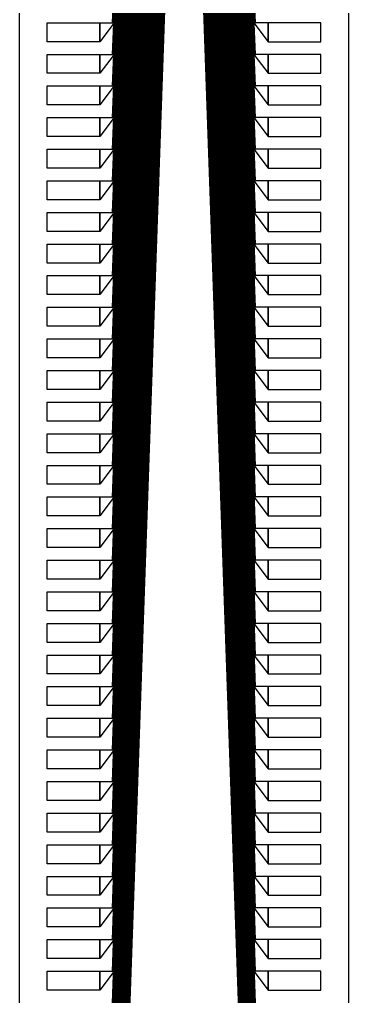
# Model space of a CAD drawing. Header units: inches. Extents: x 115980 to 170179, y 57000 to 74333.
# Drawn here: x 144180 to 145237, y 58725 to 61865 of the extents above; entities that cross this region are included whole.
import ezdxf

# ---------------------------------------------------------------- set-up
doc = ezdxf.new("R2010")
doc.units = ezdxf.units.IN
doc.header["$MEASUREMENT"] = 0
for name, color, linetype in [('metal', 221, 'Continuous'), ('nitride window', 40, 'Continuous'), ('profile', 140, 'Continuous')]:
    doc.layers.add(name, color=color, linetype=linetype)

msp = doc.modelspace()

# ---------------------------------------------------------------- linework, layer by layer
at = {"layer": 'metal'}
for points in [[(144571.5, 63671.7), (144573.1, 63671.7), (144480.8, 61448.3), (144478.6, 61448.3)], [(144480.8, 61549.9), (144478.6, 61549.9), (144568.3, 63671.7), (144569.9, 63671.7)], [(144565.1, 63671.7), (144566.7, 63671.7), (144480.8, 61651.5), (144478.6, 61651.5)], [(144480.8, 61753.1), (144478.6, 61753.1), (144561.9, 63671.7), (144563.5, 63671.7)], [(144480.8, 61854.7), (144478.6, 61854.7), (144558.7, 63671.7), (144560.3, 63671.7)], [(144574.7, 63671.7), (144576.3, 63671.7), (144480.8, 61346.7), (144478.6, 61346.7)], [(144577.9, 63671.7), (144579.5, 63671.7), (144480.8, 61245.1), (144478.6, 61245.1)], [(144603.5, 63671.7), (144605.1, 63671.7), (144480.8, 60432.3), (144478.6, 60432.3)], [(144600.3, 63671.7), (144601.9, 63671.7), (144480.8, 60533.9), (144478.6, 60533.9)], [(144581.1, 63671.7), (144582.7, 63671.7), (144480.8, 61143.5), (144478.6, 61143.5)], [(144480.8, 61041.9), (144478.6, 61041.9), (144584.3, 63671.7), (144585.9, 63671.7)], [(144480.8, 60940.3), (144478.6, 60940.3), (144587.5, 63671.7), (144589.1, 63671.7)], [(144590.7, 63671.7), (144592.3, 63671.7), (144480.8, 60838.7), (144478.6, 60838.7)], [(144480.8, 60737.1), (144478.6, 60737.1), (144593.9, 63671.7), (144595.5, 63671.7)], [(144597.1, 63671.7), (144598.7, 63671.7), (144480.8, 60635.5), (144478.6, 60635.5)], [(144673.9, 63671.7), (144675.5, 63671.7), (144480.8, 58197), (144478.6, 58197)], [(144480.8, 58298.6), (144478.6, 58298.6), (144670.7, 63671.7), (144672.3, 63671.7)], [(144667.5, 63671.7), (144669.1, 63671.7), (144480.8, 58400.2), (144478.6, 58400.2)], [(144480.8, 58501.8), (144478.6, 58501.8), (144664.3, 63671.7), (144665.9, 63671.7)], [(144480.8, 58603.4), (144478.6, 58603.4), (144661.1, 63671.7), (144662.7, 63671.7)], [(144657.9, 63671.7), (144659.5, 63671.7), (144480.8, 58705), (144478.6, 58705)], [(144677.1, 63671.7), (144678.7, 63671.7), (144480.8, 58095.4), (144478.6, 58095.4)], [(144680.3, 63671.7), (144681.9, 63671.7), (144480.8, 57993.8), (144478.6, 57993.8)], [(144705.9, 63671.7), (144707.5, 63671.7), (144480.8, 57181), (144478.6, 57181)], [(144702.7, 63671.7), (144704.3, 63671.7), (144480.8, 57282.6), (144478.6, 57282.6)], [(144683.5, 63671.7), (144685.1, 63671.7), (144480.8, 57892.2), (144478.6, 57892.2)], [(144480.8, 57790.6), (144478.6, 57790.6), (144686.7, 63671.7), (144688.3, 63671.7)], [(144480.8, 57689), (144478.6, 57689), (144689.9, 63671.7), (144691.5, 63671.7)], [(144693.1, 63671.7), (144694.7, 63671.7), (144480.8, 57587.4), (144478.6, 57587.4)], [(144480.8, 57485.8), (144478.6, 57485.8), (144696.3, 63671.7), (144697.9, 63671.7)], [(144699.5, 63671.7), (144701.1, 63671.7), (144480.8, 57384.2), (144478.6, 57384.2)], [(144648.3, 63671.7), (144649.9, 63671.7), (144480.8, 59009.8), (144478.6, 59009.8)], [(144480.8, 59111.4), (144478.6, 59111.4), (144645.1, 63671.7), (144646.7, 63671.7)], [(144641.9, 63671.7), (144643.5, 63671.7), (144480.8, 59213), (144478.6, 59213)], [(144480.8, 59314.6), (144478.6, 59314.6), (144638.7, 63671.7), (144640.3, 63671.7)], [(144480.8, 59416.3), (144478.6, 59416.3), (144635.5, 63671.7), (144637.1, 63671.7)], [(144632.3, 63671.7), (144633.9, 63671.7), (144480.8, 59517.9), (144478.6, 59517.9)], [(144651.5, 63671.7), (144653.1, 63671.7), (144480.8, 58908.2), (144478.6, 58908.2)], [(144654.7, 63671.7), (144656.3, 63671.7), (144480.8, 58806.6), (144478.6, 58806.6)], [(144629.1, 63671.7), (144630.7, 63671.7), (144480.8, 59619.5), (144478.6, 59619.5)], [(144625.9, 63671.7), (144627.5, 63671.7), (144480.8, 59721.1), (144478.6, 59721.1)], [(144606.7, 63671.7), (144608.3, 63671.7), (144480.8, 60330.7), (144478.6, 60330.7)], [(144480.8, 60229.1), (144478.6, 60229.1), (144609.9, 63671.7), (144611.5, 63671.7)], [(144480.8, 60127.5), (144478.6, 60127.5), (144613.1, 63671.7), (144614.7, 63671.7)], [(144616.3, 63671.7), (144617.9, 63671.7), (144480.8, 60025.9), (144478.6, 60025.9)], [(144480.8, 59924.3), (144478.6, 59924.3), (144619.5, 63671.7), (144621.1, 63671.7)], [(144622.7, 63671.7), (144624.3, 63671.7), (144480.8, 59822.7), (144478.6, 59822.7)], [(144710.7, 63671.7), (144709.1, 63671.7), (144935.8, 57181), (144938, 57181)], [(144713.9, 63671.7), (144712.3, 63671.7), (144935.8, 57282.6), (144938, 57282.6)], [(144717.1, 63671.7), (144715.5, 63671.7), (144935.8, 57384.2), (144938, 57384.2)], [(144935.8, 57485.8), (144938, 57485.8), (144720.3, 63671.7), (144718.7, 63671.7)], [(144723.5, 63671.7), (144721.9, 63671.7), (144935.8, 57587.4), (144938, 57587.4)], [(144935.8, 57689), (144938, 57689), (144726.7, 63671.7), (144725.1, 63671.7)], [(144935.8, 57790.6), (144938, 57790.6), (144729.9, 63671.7), (144728.3, 63671.7)], [(144733.1, 63671.7), (144731.5, 63671.7), (144935.8, 57892.2), (144938, 57892.2)], [(144736.3, 63671.7), (144734.7, 63671.7), (144935.8, 57993.8), (144938, 57993.8)], [(144739.5, 63671.7), (144737.9, 63671.7), (144935.8, 58095.4), (144938, 58095.4)], [(144742.7, 63671.7), (144741.1, 63671.7), (144935.8, 58197), (144938, 58197)], [(144935.8, 58298.6), (144938, 58298.6), (144745.9, 63671.7), (144744.3, 63671.7)], [(144749.1, 63671.7), (144747.5, 63671.7), (144935.8, 58400.2), (144938, 58400.2)], [(144935.8, 58501.8), (144938, 58501.8), (144752.3, 63671.7), (144750.7, 63671.7)], [(144935.8, 58603.4), (144938, 58603.4), (144755.5, 63671.7), (144753.9, 63671.7)], [(144758.7, 63671.7), (144757.1, 63671.7), (144935.8, 58705), (144938, 58705)], [(144761.9, 63671.7), (144760.3, 63671.7), (144935.8, 58806.6), (144938, 58806.6)], [(144765.1, 63671.7), (144763.5, 63671.7), (144935.8, 58908.2), (144938, 58908.2)], [(144768.3, 63671.7), (144766.7, 63671.7), (144935.8, 59009.8), (144938, 59009.8)], [(144935.8, 59111.4), (144938, 59111.4), (144771.5, 63671.7), (144769.9, 63671.7)], [(144774.7, 63671.7), (144773.1, 63671.7), (144935.8, 59213), (144938, 59213)], [(144935.8, 59314.6), (144938, 59314.6), (144777.9, 63671.7), (144776.3, 63671.7)], [(144935.8, 59416.3), (144938, 59416.3), (144781.1, 63671.7), (144779.5, 63671.7)], [(144784.3, 63671.7), (144782.7, 63671.7), (144935.8, 59517.9), (144938, 59517.9)], [(144787.5, 63671.7), (144785.9, 63671.7), (144935.8, 59619.5), (144938, 59619.5)], [(144790.7, 63671.7), (144789.1, 63671.7), (144935.8, 59721.1), (144938, 59721.1)], [(144793.9, 63671.7), (144792.3, 63671.7), (144935.8, 59822.7), (144938, 59822.7)], [(144935.8, 59924.3), (144938, 59924.3), (144797.1, 63671.7), (144795.5, 63671.7)], [(144800.3, 63671.7), (144798.7, 63671.7), (144935.8, 60025.9), (144938, 60025.9)], [(144935.8, 60127.5), (144938, 60127.5), (144803.5, 63671.7), (144801.9, 63671.7)], [(144935.8, 60229.1), (144938, 60229.1), (144806.7, 63671.7), (144805.1, 63671.7)], [(144809.9, 63671.7), (144808.3, 63671.7), (144935.8, 60330.7), (144938, 60330.7)], [(144813.1, 63671.7), (144811.5, 63671.7), (144935.8, 60432.3), (144938, 60432.3)], [(144816.3, 63671.7), (144814.7, 63671.7), (144935.8, 60533.9), (144938, 60533.9)], [(144819.5, 63671.7), (144817.9, 63671.7), (144935.8, 60635.5), (144938, 60635.5)], [(144935.8, 60737.1), (144938, 60737.1), (144822.7, 63671.7), (144821.1, 63671.7)], [(144825.9, 63671.7), (144824.3, 63671.7), (144935.8, 60838.7), (144938, 60838.7)], [(144935.8, 60940.3), (144938, 60940.3), (144829.1, 63671.7), (144827.5, 63671.7)], [(144935.8, 61041.9), (144938, 61041.9), (144832.3, 63671.7), (144830.7, 63671.7)], [(144835.5, 63671.7), (144833.9, 63671.7), (144935.8, 61143.5), (144938, 61143.5)], [(144838.7, 63671.7), (144837.1, 63671.7), (144935.8, 61245.1), (144938, 61245.1)], [(144841.9, 63671.7), (144840.3, 63671.7), (144935.8, 61346.7), (144938, 61346.7)], [(144845.1, 63671.7), (144843.5, 63671.7), (144935.8, 61448.3), (144938, 61448.3)], [(144935.8, 61549.9), (144938, 61549.9), (144848.3, 63671.7), (144846.7, 63671.7)], [(144851.5, 63671.7), (144849.9, 63671.7), (144935.8, 61651.5), (144938, 61651.5)], [(144935.8, 61753.1), (144938, 61753.1), (144854.7, 63671.7), (144853.1, 63671.7)], [(144935.8, 61854.7), (144938, 61854.7), (144857.9, 63671.7), (144856.3, 63671.7)], [(144269.1, 61854.7), (144438.4, 61854.7), (144438.4, 61793.8), (144269.1, 61793.8)], [(144438.4, 61793.8), (144438.4, 61854.7), (144480.8, 61854.7), (144480.8, 61850.5), (144438.4, 61793.8)], [(144978.2, 61793.8), (144978.2, 61854.7), (144935.8, 61854.7), (144935.8, 61850.5), (144978.2, 61793.8)], [(145147.5, 61854.7), (144978.2, 61854.7), (144978.2, 61793.8), (145147.5, 61793.8)], [(144269.1, 61753.1), (144438.4, 61753.1), (144438.4, 61692.2), (144269.1, 61692.2)], [(144438.4, 61692.2), (144438.4, 61753.1), (144480.8, 61753.1), (144480.8, 61748.9), (144438.4, 61692.2)], [(144978.2, 61692.2), (144978.2, 61753.1), (144935.8, 61753.1), (144935.8, 61748.9), (144978.2, 61692.2)], [(145147.5, 61753.1), (144978.2, 61753.1), (144978.2, 61692.2), (145147.5, 61692.2)], [(144269.1, 61651.5), (144438.4, 61651.5), (144438.4, 61590.6), (144269.1, 61590.6)], [(144438.4, 61590.6), (144438.4, 61651.5), (144480.8, 61651.5), (144480.8, 61647.3), (144438.4, 61590.6)], [(144978.2, 61590.6), (144978.2, 61651.5), (144935.8, 61651.5), (144935.8, 61647.3), (144978.2, 61590.6)], [(145147.5, 61651.5), (144978.2, 61651.5), (144978.2, 61590.6), (145147.5, 61590.6)], [(144269.1, 61549.9), (144438.4, 61549.9), (144438.4, 61489), (144269.1, 61489)], [(144438.4, 61489), (144438.4, 61549.9), (144480.8, 61549.9), (144480.8, 61545.7), (144438.4, 61489)], [(144978.2, 61489), (144978.2, 61549.9), (144935.8, 61549.9), (144935.8, 61545.7), (144978.2, 61489)], [(145147.5, 61549.9), (144978.2, 61549.9), (144978.2, 61489), (145147.5, 61489)], [(144269.1, 61448.3), (144438.4, 61448.3), (144438.4, 61387.4), (144269.1, 61387.4)], [(144438.4, 61387.4), (144438.4, 61448.3), (144480.8, 61448.3), (144480.8, 61444.1), (144438.4, 61387.4)], [(144978.2, 61387.4), (144978.2, 61448.3), (144935.8, 61448.3), (144935.8, 61444.1), (144978.2, 61387.4)], [(145147.5, 61448.3), (144978.2, 61448.3), (144978.2, 61387.4), (145147.5, 61387.4)], [(144269.1, 61346.7), (144438.4, 61346.7), (144438.4, 61285.8), (144269.1, 61285.8)], [(144438.4, 61285.8), (144438.4, 61346.7), (144480.8, 61346.7), (144480.8, 61342.5), (144438.4, 61285.8)], [(144978.2, 61285.8), (144978.2, 61346.7), (144935.8, 61346.7), (144935.8, 61342.5), (144978.2, 61285.8)], [(145147.5, 61346.7), (144978.2, 61346.7), (144978.2, 61285.8), (145147.5, 61285.8)], [(144269.1, 61245.1), (144438.4, 61245.1), (144438.4, 61184.2), (144269.1, 61184.2)], [(144438.4, 61184.2), (144438.4, 61245.1), (144480.8, 61245.1), (144480.8, 61240.9), (144438.4, 61184.2)], [(144978.2, 61184.2), (144978.2, 61245.1), (144935.8, 61245.1), (144935.8, 61240.9), (144978.2, 61184.2)], [(145147.5, 61245.1), (144978.2, 61245.1), (144978.2, 61184.2), (145147.5, 61184.2)], [(144269.1, 61143.5), (144438.4, 61143.5), (144438.4, 61082.6), (144269.1, 61082.6)], [(144438.4, 61082.6), (144438.4, 61143.5), (144480.8, 61143.5), (144480.8, 61139.3), (144438.4, 61082.6)], [(144978.2, 61082.6), (144978.2, 61143.5), (144935.8, 61143.5), (144935.8, 61139.3), (144978.2, 61082.6)], [(145147.5, 61143.5), (144978.2, 61143.5), (144978.2, 61082.6), (145147.5, 61082.6)], [(144269.1, 61041.9), (144438.4, 61041.9), (144438.4, 60981), (144269.1, 60981)], [(144438.4, 60981), (144438.4, 61041.9), (144480.8, 61041.9), (144480.8, 61037.7), (144438.4, 60981)], [(144978.2, 60981), (144978.2, 61041.9), (144935.8, 61041.9), (144935.8, 61037.7), (144978.2, 60981)], [(145147.5, 61041.9), (144978.2, 61041.9), (144978.2, 60981), (145147.5, 60981)], [(144269.1, 60940.3), (144438.4, 60940.3), (144438.4, 60879.3), (144269.1, 60879.3)], [(144438.4, 60879.3), (144438.4, 60940.3), (144480.8, 60940.3), (144480.8, 60936.1), (144438.4, 60879.3)], [(144978.2, 60879.3), (144978.2, 60940.3), (144935.8, 60940.3), (144935.8, 60936.1), (144978.2, 60879.3)], [(145147.5, 60940.3), (144978.2, 60940.3), (144978.2, 60879.3), (145147.5, 60879.3)], [(144269.1, 60838.7), (144438.4, 60838.7), (144438.4, 60777.7), (144269.1, 60777.7)], [(144438.4, 60777.7), (144438.4, 60838.7), (144480.8, 60838.7), (144480.8, 60834.5), (144438.4, 60777.7)], [(144978.2, 60777.7), (144978.2, 60838.7), (144935.8, 60838.7), (144935.8, 60834.5), (144978.2, 60777.7)], [(145147.5, 60838.7), (144978.2, 60838.7), (144978.2, 60777.7), (145147.5, 60777.7)], [(144269.1, 60737.1), (144438.4, 60737.1), (144438.4, 60676.1), (144269.1, 60676.1)], [(144438.4, 60676.1), (144438.4, 60737.1), (144480.8, 60737.1), (144480.8, 60732.9), (144438.4, 60676.1)], [(144978.2, 60676.1), (144978.2, 60737.1), (144935.8, 60737.1), (144935.8, 60732.9), (144978.2, 60676.1)], [(145147.5, 60737.1), (144978.2, 60737.1), (144978.2, 60676.1), (145147.5, 60676.1)], [(144269.1, 60635.5), (144438.4, 60635.5), (144438.4, 60574.5), (144269.1, 60574.5)], [(144438.4, 60574.5), (144438.4, 60635.5), (144480.8, 60635.5), (144480.8, 60631.3), (144438.4, 60574.5)], [(144978.2, 60574.5), (144978.2, 60635.5), (144935.8, 60635.5), (144935.8, 60631.3), (144978.2, 60574.5)], [(145147.5, 60635.5), (144978.2, 60635.5), (144978.2, 60574.5), (145147.5, 60574.5)], [(144269.1, 60533.9), (144438.4, 60533.9), (144438.4, 60472.9), (144269.1, 60472.9)], [(144438.4, 60472.9), (144438.4, 60533.9), (144480.8, 60533.9), (144480.8, 60529.7), (144438.4, 60472.9)], [(144978.2, 60472.9), (144978.2, 60533.9), (144935.8, 60533.9), (144935.8, 60529.7), (144978.2, 60472.9)], [(145147.5, 60533.9), (144978.2, 60533.9), (144978.2, 60472.9), (145147.5, 60472.9)], [(144269.1, 60432.3), (144438.4, 60432.3), (144438.4, 60371.3), (144269.1, 60371.3)], [(144438.4, 60371.3), (144438.4, 60432.3), (144480.8, 60432.3), (144480.8, 60428.1), (144438.4, 60371.3)], [(144978.2, 60371.3), (144978.2, 60432.3), (144935.8, 60432.3), (144935.8, 60428.1), (144978.2, 60371.3)], [(145147.5, 60432.3), (144978.2, 60432.3), (144978.2, 60371.3), (145147.5, 60371.3)], [(144269.1, 60330.7), (144438.4, 60330.7), (144438.4, 60269.7), (144269.1, 60269.7)], [(144438.4, 60269.7), (144438.4, 60330.7), (144480.8, 60330.7), (144480.8, 60326.5), (144438.4, 60269.7)], [(144978.2, 60269.7), (144978.2, 60330.7), (144935.8, 60330.7), (144935.8, 60326.5), (144978.2, 60269.7)], [(145147.5, 60330.7), (144978.2, 60330.7), (144978.2, 60269.7), (145147.5, 60269.7)], [(144269.1, 60229.1), (144438.4, 60229.1), (144438.4, 60168.1), (144269.1, 60168.1)], [(144438.4, 60168.1), (144438.4, 60229.1), (144480.8, 60229.1), (144480.8, 60224.8), (144438.4, 60168.1)], [(144978.2, 60168.1), (144978.2, 60229.1), (144935.8, 60229.1), (144935.8, 60224.8), (144978.2, 60168.1)], [(145147.5, 60229.1), (144978.2, 60229.1), (144978.2, 60168.1), (145147.5, 60168.1)], [(144269.1, 60127.5), (144438.4, 60127.5), (144438.4, 60066.5), (144269.1, 60066.5)], [(144438.4, 60066.5), (144438.4, 60127.5), (144480.8, 60127.5), (144480.8, 60123.2), (144438.4, 60066.5)], [(144978.2, 60066.5), (144978.2, 60127.5), (144935.8, 60127.5), (144935.8, 60123.2), (144978.2, 60066.5)], [(145147.5, 60127.5), (144978.2, 60127.5), (144978.2, 60066.5), (145147.5, 60066.5)], [(144269.1, 60025.9), (144438.4, 60025.9), (144438.4, 59964.9), (144269.1, 59964.9)], [(144438.4, 59964.9), (144438.4, 60025.9), (144480.8, 60025.9), (144480.8, 60021.6), (144438.4, 59964.9)], [(144978.2, 59964.9), (144978.2, 60025.9), (144935.8, 60025.9), (144935.8, 60021.6), (144978.2, 59964.9)], [(145147.5, 60025.9), (144978.2, 60025.9), (144978.2, 59964.9), (145147.5, 59964.9)], [(144269.1, 59924.3), (144438.4, 59924.3), (144438.4, 59863.3), (144269.1, 59863.3)], [(144438.4, 59863.3), (144438.4, 59924.3), (144480.8, 59924.3), (144480.8, 59920), (144438.4, 59863.3)], [(144978.2, 59863.3), (144978.2, 59924.3), (144935.8, 59924.3), (144935.8, 59920), (144978.2, 59863.3)], [(145147.5, 59924.3), (144978.2, 59924.3), (144978.2, 59863.3), (145147.5, 59863.3)], [(144269.1, 59822.7), (144438.4, 59822.7), (144438.4, 59761.7), (144269.1, 59761.7)], [(144438.4, 59761.7), (144438.4, 59822.7), (144480.8, 59822.7), (144480.8, 59818.4), (144438.4, 59761.7)], [(144978.2, 59761.7), (144978.2, 59822.7), (144935.8, 59822.7), (144935.8, 59818.4), (144978.2, 59761.7)], [(145147.5, 59822.7), (144978.2, 59822.7), (144978.2, 59761.7), (145147.5, 59761.7)], [(144269.1, 59721.1), (144438.4, 59721.1), (144438.4, 59660.1), (144269.1, 59660.1)], [(144438.4, 59660.1), (144438.4, 59721.1), (144480.8, 59721.1), (144480.8, 59716.8), (144438.4, 59660.1)], [(144978.2, 59660.1), (144978.2, 59721.1), (144935.8, 59721.1), (144935.8, 59716.8), (144978.2, 59660.1)], [(145147.5, 59721.1), (144978.2, 59721.1), (144978.2, 59660.1), (145147.5, 59660.1)], [(144269.1, 59619.5), (144438.4, 59619.5), (144438.4, 59558.5), (144269.1, 59558.5)], [(144438.4, 59558.5), (144438.4, 59619.5), (144480.8, 59619.5), (144480.8, 59615.2), (144438.4, 59558.5)], [(144978.2, 59558.5), (144978.2, 59619.5), (144935.8, 59619.5), (144935.8, 59615.2), (144978.2, 59558.5)], [(145147.5, 59619.5), (144978.2, 59619.5), (144978.2, 59558.5), (145147.5, 59558.5)], [(144269.1, 59517.9), (144438.4, 59517.9), (144438.4, 59456.9), (144269.1, 59456.9)], [(144438.4, 59456.9), (144438.4, 59517.9), (144480.8, 59517.9), (144480.8, 59513.6), (144438.4, 59456.9)], [(144978.2, 59456.9), (144978.2, 59517.9), (144935.8, 59517.9), (144935.8, 59513.6), (144978.2, 59456.9)], [(145147.5, 59517.9), (144978.2, 59517.9), (144978.2, 59456.9), (145147.5, 59456.9)], [(144269.1, 59416.3), (144438.4, 59416.3), (144438.4, 59355.3), (144269.1, 59355.3)], [(144438.4, 59355.3), (144438.4, 59416.3), (144480.8, 59416.3), (144480.8, 59412), (144438.4, 59355.3)], [(144978.2, 59355.3), (144978.2, 59416.3), (144935.8, 59416.3), (144935.8, 59412), (144978.2, 59355.3)], [(145147.5, 59416.3), (144978.2, 59416.3), (144978.2, 59355.3), (145147.5, 59355.3)], [(144269.1, 59314.6), (144438.4, 59314.6), (144438.4, 59253.7), (144269.1, 59253.7)], [(144438.4, 59253.7), (144438.4, 59314.6), (144480.8, 59314.6), (144480.8, 59310.4), (144438.4, 59253.7)], [(144978.2, 59253.7), (144978.2, 59314.6), (144935.8, 59314.6), (144935.8, 59310.4), (144978.2, 59253.7)], [(145147.5, 59314.6), (144978.2, 59314.6), (144978.2, 59253.7), (145147.5, 59253.7)], [(144269.1, 59213), (144438.4, 59213), (144438.4, 59152.1), (144269.1, 59152.1)], [(144438.4, 59152.1), (144438.4, 59213), (144480.8, 59213), (144480.8, 59208.8), (144438.4, 59152.1)], [(144978.2, 59152.1), (144978.2, 59213), (144935.8, 59213), (144935.8, 59208.8), (144978.2, 59152.1)], [(145147.5, 59213), (144978.2, 59213), (144978.2, 59152.1), (145147.5, 59152.1)], [(144269.1, 59111.4), (144438.4, 59111.4), (144438.4, 59050.5), (144269.1, 59050.5)], [(144438.4, 59050.5), (144438.4, 59111.4), (144480.8, 59111.4), (144480.8, 59107.2), (144438.4, 59050.5)], [(144978.2, 59050.5), (144978.2, 59111.4), (144935.8, 59111.4), (144935.8, 59107.2), (144978.2, 59050.5)], [(145147.5, 59111.4), (144978.2, 59111.4), (144978.2, 59050.5), (145147.5, 59050.5)], [(144269.1, 59009.8), (144438.4, 59009.8), (144438.4, 58948.9), (144269.1, 58948.9)], [(144438.4, 58948.9), (144438.4, 59009.8), (144480.8, 59009.8), (144480.8, 59005.6), (144438.4, 58948.9)], [(144978.2, 58948.9), (144978.2, 59009.8), (144935.8, 59009.8), (144935.8, 59005.6), (144978.2, 58948.9)], [(145147.5, 59009.8), (144978.2, 59009.8), (144978.2, 58948.9), (145147.5, 58948.9)], [(144269.1, 58908.2), (144438.4, 58908.2), (144438.4, 58847.3), (144269.1, 58847.3)], [(144438.4, 58847.3), (144438.4, 58908.2), (144480.8, 58908.2), (144480.8, 58904), (144438.4, 58847.3)], [(144978.2, 58847.3), (144978.2, 58908.2), (144935.8, 58908.2), (144935.8, 58904), (144978.2, 58847.3)], [(145147.5, 58908.2), (144978.2, 58908.2), (144978.2, 58847.3), (145147.5, 58847.3)], [(144269.1, 58806.6), (144438.4, 58806.6), (144438.4, 58745.7), (144269.1, 58745.7)], [(144438.4, 58745.7), (144438.4, 58806.6), (144480.8, 58806.6), (144480.8, 58802.4), (144438.4, 58745.7)], [(144978.2, 58745.7), (144978.2, 58806.6), (144935.8, 58806.6), (144935.8, 58802.4), (144978.2, 58745.7)], [(145147.5, 58806.6), (144978.2, 58806.6), (144978.2, 58745.7), (145147.5, 58745.7)]]:
    msp.add_lwpolyline(points, close=True, dxfattribs=at)
at = {"layer": 'nitride window'}
for points in [[(144269.1, 61854.7), (144438.4, 61854.7), (144438.4, 61793.8), (144269.1, 61793.8)], [(145147.5, 61854.7), (144978.2, 61854.7), (144978.2, 61793.8), (145147.5, 61793.8)], [(144269.1, 61753.1), (144438.4, 61753.1), (144438.4, 61692.2), (144269.1, 61692.2)], [(145147.5, 61753.1), (144978.2, 61753.1), (144978.2, 61692.2), (145147.5, 61692.2)], [(144269.1, 61651.5), (144438.4, 61651.5), (144438.4, 61590.6), (144269.1, 61590.6)], [(145147.5, 61651.5), (144978.2, 61651.5), (144978.2, 61590.6), (145147.5, 61590.6)], [(144269.1, 61549.9), (144438.4, 61549.9), (144438.4, 61489), (144269.1, 61489)], [(145147.5, 61549.9), (144978.2, 61549.9), (144978.2, 61489), (145147.5, 61489)], [(144269.1, 61448.3), (144438.4, 61448.3), (144438.4, 61387.4), (144269.1, 61387.4)], [(145147.5, 61448.3), (144978.2, 61448.3), (144978.2, 61387.4), (145147.5, 61387.4)], [(144269.1, 61346.7), (144438.4, 61346.7), (144438.4, 61285.8), (144269.1, 61285.8)], [(145147.5, 61346.7), (144978.2, 61346.7), (144978.2, 61285.8), (145147.5, 61285.8)], [(144269.1, 61245.1), (144438.4, 61245.1), (144438.4, 61184.2), (144269.1, 61184.2)], [(145147.5, 61245.1), (144978.2, 61245.1), (144978.2, 61184.2), (145147.5, 61184.2)], [(144269.1, 61143.5), (144438.4, 61143.5), (144438.4, 61082.6), (144269.1, 61082.6)], [(145147.5, 61143.5), (144978.2, 61143.5), (144978.2, 61082.6), (145147.5, 61082.6)], [(144269.1, 61041.9), (144438.4, 61041.9), (144438.4, 60981), (144269.1, 60981)], [(145147.5, 61041.9), (144978.2, 61041.9), (144978.2, 60981), (145147.5, 60981)], [(144269.1, 60940.3), (144438.4, 60940.3), (144438.4, 60879.3), (144269.1, 60879.3)], [(145147.5, 60940.3), (144978.2, 60940.3), (144978.2, 60879.3), (145147.5, 60879.3)], [(144269.1, 60838.7), (144438.4, 60838.7), (144438.4, 60777.7), (144269.1, 60777.7)], [(145147.5, 60838.7), (144978.2, 60838.7), (144978.2, 60777.7), (145147.5, 60777.7)], [(144269.1, 60737.1), (144438.4, 60737.1), (144438.4, 60676.1), (144269.1, 60676.1)], [(145147.5, 60737.1), (144978.2, 60737.1), (144978.2, 60676.1), (145147.5, 60676.1)], [(144269.1, 60635.5), (144438.4, 60635.5), (144438.4, 60574.5), (144269.1, 60574.5)], [(145147.5, 60635.5), (144978.2, 60635.5), (144978.2, 60574.5), (145147.5, 60574.5)], [(144269.1, 60533.9), (144438.4, 60533.9), (144438.4, 60472.9), (144269.1, 60472.9)], [(145147.5, 60533.9), (144978.2, 60533.9), (144978.2, 60472.9), (145147.5, 60472.9)], [(144269.1, 60432.3), (144438.4, 60432.3), (144438.4, 60371.3), (144269.1, 60371.3)], [(145147.5, 60432.3), (144978.2, 60432.3), (144978.2, 60371.3), (145147.5, 60371.3)], [(144269.1, 60330.7), (144438.4, 60330.7), (144438.4, 60269.7), (144269.1, 60269.7)], [(145147.5, 60330.7), (144978.2, 60330.7), (144978.2, 60269.7), (145147.5, 60269.7)], [(144269.1, 60229.1), (144438.4, 60229.1), (144438.4, 60168.1), (144269.1, 60168.1)], [(145147.5, 60229.1), (144978.2, 60229.1), (144978.2, 60168.1), (145147.5, 60168.1)], [(144269.1, 60127.5), (144438.4, 60127.5), (144438.4, 60066.5), (144269.1, 60066.5)], [(145147.5, 60127.5), (144978.2, 60127.5), (144978.2, 60066.5), (145147.5, 60066.5)], [(144269.1, 60025.9), (144438.4, 60025.9), (144438.4, 59964.9), (144269.1, 59964.9)], [(145147.5, 60025.9), (144978.2, 60025.9), (144978.2, 59964.9), (145147.5, 59964.9)], [(144269.1, 59924.3), (144438.4, 59924.3), (144438.4, 59863.3), (144269.1, 59863.3)], [(145147.5, 59924.3), (144978.2, 59924.3), (144978.2, 59863.3), (145147.5, 59863.3)], [(144269.1, 59822.7), (144438.4, 59822.7), (144438.4, 59761.7), (144269.1, 59761.7)], [(145147.5, 59822.7), (144978.2, 59822.7), (144978.2, 59761.7), (145147.5, 59761.7)], [(144269.1, 59721.1), (144438.4, 59721.1), (144438.4, 59660.1), (144269.1, 59660.1)], [(145147.5, 59721.1), (144978.2, 59721.1), (144978.2, 59660.1), (145147.5, 59660.1)], [(144269.1, 59619.5), (144438.4, 59619.5), (144438.4, 59558.5), (144269.1, 59558.5)], [(145147.5, 59619.5), (144978.2, 59619.5), (144978.2, 59558.5), (145147.5, 59558.5)], [(144269.1, 59517.9), (144438.4, 59517.9), (144438.4, 59456.9), (144269.1, 59456.9)], [(145147.5, 59517.9), (144978.2, 59517.9), (144978.2, 59456.9), (145147.5, 59456.9)], [(144269.1, 59416.3), (144438.4, 59416.3), (144438.4, 59355.3), (144269.1, 59355.3)], [(145147.5, 59416.3), (144978.2, 59416.3), (144978.2, 59355.3), (145147.5, 59355.3)], [(144269.1, 59314.6), (144438.4, 59314.6), (144438.4, 59253.7), (144269.1, 59253.7)], [(145147.5, 59314.6), (144978.2, 59314.6), (144978.2, 59253.7), (145147.5, 59253.7)], [(144269.1, 59213), (144438.4, 59213), (144438.4, 59152.1), (144269.1, 59152.1)], [(145147.5, 59213), (144978.2, 59213), (144978.2, 59152.1), (145147.5, 59152.1)], [(144269.1, 59111.4), (144438.4, 59111.4), (144438.4, 59050.5), (144269.1, 59050.5)], [(145147.5, 59111.4), (144978.2, 59111.4), (144978.2, 59050.5), (145147.5, 59050.5)], [(144269.1, 59009.8), (144438.4, 59009.8), (144438.4, 58948.9), (144269.1, 58948.9)], [(145147.5, 59009.8), (144978.2, 59009.8), (144978.2, 58948.9), (145147.5, 58948.9)], [(144269.1, 58908.2), (144438.4, 58908.2), (144438.4, 58847.3), (144269.1, 58847.3)], [(145147.5, 58908.2), (144978.2, 58908.2), (144978.2, 58847.3), (145147.5, 58847.3)], [(144269.1, 58806.6), (144438.4, 58806.6), (144438.4, 58745.7), (144269.1, 58745.7)], [(145147.5, 58806.6), (144978.2, 58806.6), (144978.2, 58745.7), (145147.5, 58745.7)]]:
    msp.add_lwpolyline(points, close=True, dxfattribs=at)
at = {"layer": 'profile'}
msp.add_lwpolyline([(144180, 63805.2), (144438.3, 64161.4), (144978.3, 64161.4), (145236.6, 63805.2), (145236.6, 57120), (145216.6, 57100), (144200, 57100), (144180, 57120)], close=True, dxfattribs=at)

doc.saveas('drawing.dxf')
